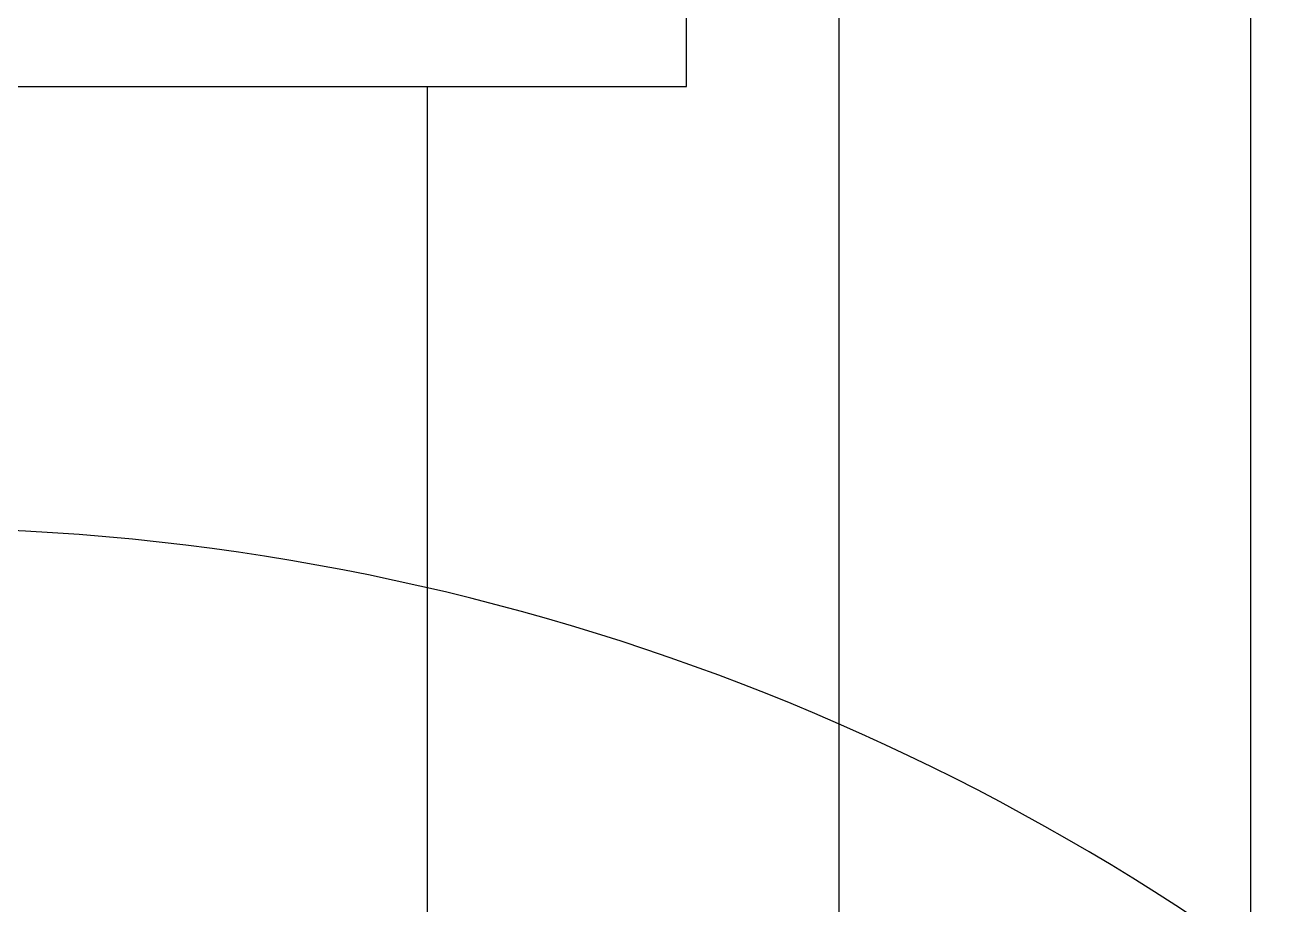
# Model space of a CAD drawing. Header units: millimetres. Extents: x 2837 to 6066, y 1056 to 2217.
# Drawn here: x 2862.68 to 2899.51, y 1846.41 to 1872.06 of the extents above; entities that cross this region are included whole.
import ezdxf

# ---------------------------------------------------------------- set-up
doc = ezdxf.new("R2010")
doc.units = ezdxf.units.MM
doc.layers.add('aperture', color=11, linetype='Continuous')
doc.layers.add('arredi', color=8, linetype='Continuous', lineweight=30)
doc.layers.add('legno', color=35, linetype='Continuous', lineweight=30)

msp = doc.modelspace()

# ---------------------------------------------------------------- linework, layer by layer
at = {"layer": 'aperture'}
msp.add_arc((2858.997, 1789.053), 68.354, 6.54607, 87.56103, dxfattribs=at)
at = {"layer": 'arredi'}
for p, q in [((2881.955, 1870.272), (2881.955, 2071.286)), ((2861.955, 1870.272), (2881.955, 1870.272))]:
    msp.add_line(p, q, dxfattribs=at)
at = {"layer": 'legno'}
for p, q in [((2886.406, 1796.846), (2886.406, 2048.245)), ((2898.406, 1797.673), (2898.406, 2048.245)), ((2874.406, 1796.846), (2874.406, 1870.272))]:
    msp.add_line(p, q, dxfattribs=at)

doc.saveas('drawing.dxf')
